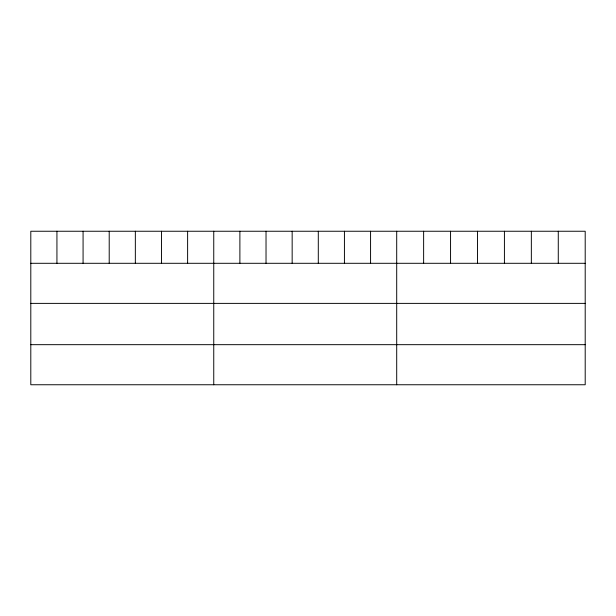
<?xml version="1.0" encoding="UTF-8"?>
<svg xmlns="http://www.w3.org/2000/svg" width="616" height="616" viewBox="0 0 616 616"><rect width="100%" height="100%" fill="white"/><g stroke="black" fill="none" stroke-linecap="round" stroke-linejoin="round"><path stroke-width="0.92" d="M585.2 263.294L585.2 384.754L30.8 384.754L30.8 231.246L585.2 231.246L585.2 263.294L30.8 263.294M30.8 303.38L585.2 303.38M30.8 344.675L585.2 344.675M558.273 231.246L558.273 263.294M531.346 231.246L531.346 263.294M504.419 231.246L504.419 263.294M477.485 231.246L477.485 263.294M450.558 231.246L450.558 263.294M423.631 231.246L423.631 263.294M396.704 231.246L396.704 384.754M370.57 231.246L370.57 263.294M344.429 231.246L344.429 263.294M318.295 231.246L318.295 263.294M292.161 231.246L292.161 263.294M266.027 231.246L266.027 263.294M239.886 231.246L239.886 263.294M213.752 231.246L213.752 384.754M187.618 231.246L187.618 263.294M161.477 231.246L161.477 263.294M135.343 231.246L135.343 263.294M109.209 231.246L109.209 263.294M83.075 231.246L83.075 263.294M56.934 231.246L56.934 263.294"/></g></svg>
